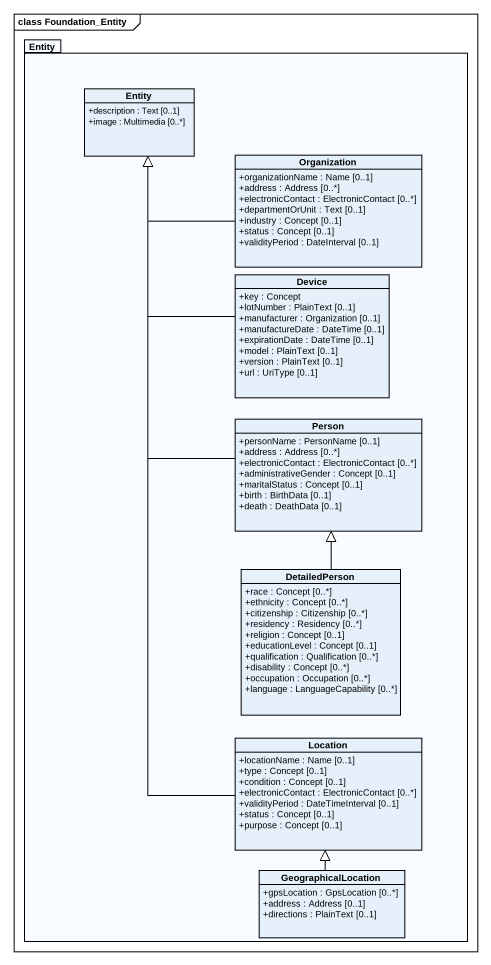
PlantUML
@startuml
mainframe class Foundation_Entity
hide circle
hide empty members
skinparam classAttributeIconSize 0
package "Entity" as Entity_ {
  class "Entity" as Entity__2 {
    +description : Text [0..1]
    +image : Multimedia [0..*]
  }
  class Organization {
    +organizationName : Name [0..1]
    +address : Address [0..*]
    +electronicContact : ElectronicContact [0..*]
    +departmentOrUnit : Text [0..1]
    +industry : Concept [0..1]
    +status : Concept [0..1]
    +validityPeriod : DateInterval [0..1]
  }
  class Device {
    +key : Concept
    +lotNumber : PlainText [0..1]
    +manufacturer : Organization [0..1]
    +manufactureDate : DateTime [0..1]
    +expirationDate : DateTime [0..1]
    +model : PlainText [0..1]
    +version : PlainText [0..1]
    +url : UriType [0..1]
  }
  class "Person" as Person_ {
    +personName : PersonName [0..1]
    +address : Address [0..*]
    +electronicContact : ElectronicContact [0..*]
    +administrativeGender : Concept [0..1]
    +maritalStatus : Concept [0..1]
    +birth : BirthData [0..1]
    +death : DeathData [0..1]
  }
  class DetailedPerson {
    +race : Concept [0..*]
    +ethnicity : Concept [0..*]
    +citizenship : Citizenship [0..*]
    +residency : Residency [0..*]
    +religion : Concept [0..1]
    +educationLevel : Concept [0..1]
    +qualification : Qualification [0..*]
    +disability : Concept [0..*]
    +occupation : Occupation [0..*]
    +language : LanguageCapability [0..*]
  }
  class Location {
    +locationName : Name [0..1]
    +type : Concept [0..1]
    +condition : Concept [0..1]
    +electronicContact : ElectronicContact [0..*]
    +validityPeriod : DateTimeInterval [0..1]
    +status : Concept [0..1]
    +purpose : Concept [0..1]
  }
  class GeographicalLocation {
    +gpsLocation : GpsLocation [0..*]
    +address : Address [0..1]
    +directions : PlainText [0..1]
  }
}
Organization -left-|> Entity__2
Device -up-|> Entity__2
Person_ -up-|> Entity__2
DetailedPerson -up-|> Person_
Location -up-|> Entity__2
GeographicalLocation -up-|> Location
@enduml
